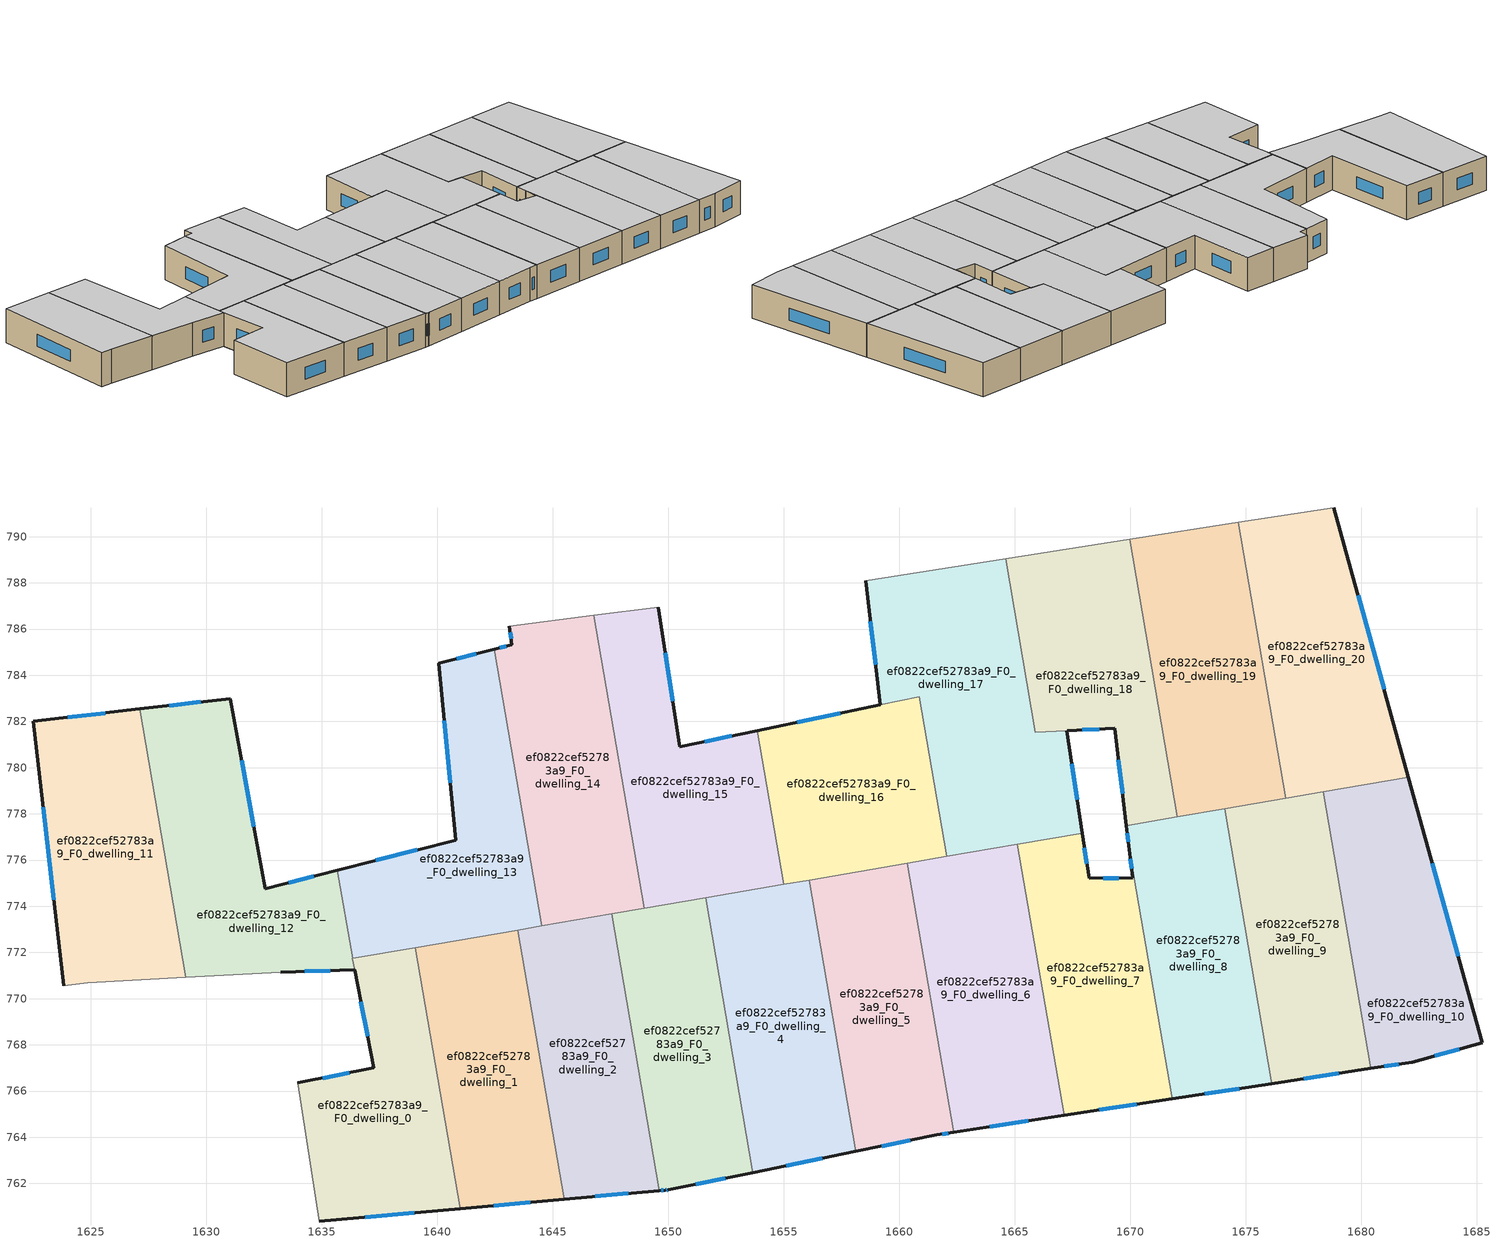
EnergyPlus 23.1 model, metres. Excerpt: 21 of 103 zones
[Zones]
ef0822cef52783a9_F0_dwelling_0
 floor ground (EU_floor_Construction): 1639.04,772.21 1640.98,760.9 1634.89,760.35 1633.96,766.35 1637.25,767 1636.32,771.74 z0
 wall outside (EU_wall_Construction): 1634.89,760.35 1640.98,760.9 / 1636.42,771.24 1637.25,767 1633.96,766.35 z0:3
 wall to ef0822cef52783a9_F0_dwelling_1 (EU_wall_Construction): 1640.98,760.9 1639.04,772.21 z0:3
 wall adiabatic (EU_wall_Construction): 1633.96,766.35 1634.89,760.35 z0:3
 wall to ef0822cef52783a9_F0_dwelling_13 (EU_wall_Construction): 1639.04,772.21 1636.33,771.74 z0:3
 wall to ef0822cef52783a9_F0_dwelling_12 (EU_wall_Construction): 1636.32,771.74 1636.42,771.24 z0:3
 window (EU_Window_Construction): 1636.87,760.53 1639,760.72 / 1636.18,766.79 1635.03,766.56 / 1636.69,769.86 1636.98,768.38 z0.98:2.02
 ceiling to ef0822cef52783a9_F1_dwelling_0 (EU_floor_Construction): 1640.98,760.9 1639.04,772.21 1636.32,771.74 1637.25,767 1633.96,766.35 1634.89,760.35 z3
ef0822cef52783a9_F0_dwelling_1
 floor ground (EU_floor_Construction): 1643.48,772.97 1645.48,761.31 1640.98,760.9 1639.04,772.21 z0
 wall outside (EU_wall_Construction): 1640.98,760.9 1645.48,761.31 z0:3
 wall to ef0822cef52783a9_F0_dwelling_2 (EU_wall_Construction): 1645.48,761.31 1643.48,772.97 z0:3
 wall to ef0822cef52783a9_F0_dwelling_13 (EU_wall_Construction): 1643.48,772.97 1639.04,772.21 z0:3
 window (EU_Window_Construction): 1642.45,761.04 1644.02,761.18 z0.98:2.02
 ceiling to ef0822cef52783a9_F1_dwelling_1 (EU_floor_Construction): 1645.48,761.31 1643.48,772.97 1639.04,772.21 1640.98,760.9 z3
ef0822cef52783a9_F0_dwelling_10
 floor ground (EU_floor_Construction): 1682.04,779.59 1685.22,768.09 1682.19,767.25 1680.41,766.98 1678.35,778.96 z0
 wall outside (EU_wall_Construction): 1680.41,766.98 1682.19,767.25 1685.22,768.09 1682.04,779.59 z0:3
 wall to ef0822cef52783a9_F0_dwelling_9 (EU_wall_Construction): 1678.35,778.96 1680.41,766.98 z0:3
 wall to ef0822cef52783a9_F0_dwelling_20 (EU_wall_Construction): 1682.04,779.59 1678.35,778.96 z0:3
 window (EU_Window_Construction): 1684.18,771.83 1683.07,775.85 / 1683.18,767.52 1684.24,767.82 / 1680.99,767.07 1681.61,767.16 z0.98:2.02
 ceiling to ef0822cef52783a9_F1_dwelling_10 (EU_floor_Construction): 1685.22,768.09 1682.04,779.59 1678.35,778.96 1680.41,766.98 1682.19,767.25 z3
ef0822cef52783a9_F0_dwelling_11
 floor ground (EU_floor_Construction): 1627.12,782.54 1629.12,770.92 1624.86,770.68 1623.83,770.56 1622.49,782 z0
 wall outside (EU_wall_Construction): 1627.12,782.54 1622.49,782 1623.83,770.56 z0:3
 wall to ef0822cef52783a9_F0_dwelling_12 (EU_wall_Construction): 1629.12,770.92 1627.12,782.54 z0:3
 wall adiabatic (EU_wall_Construction): 1623.83,770.56 1624.86,770.68 1629.12,770.92 z0:3
 window (EU_Window_Construction): 1625.62,782.36 1624,782.18 / 1622.93,778.28 1623.4,774.28 z0.98:2.02
 ceiling to ef0822cef52783a9_F1_dwelling_11 (EU_floor_Construction): 1629.12,770.92 1627.12,782.54 1622.49,782 1623.83,770.56 1624.86,770.68 z3
ef0822cef52783a9_F0_dwelling_12
 floor ground (EU_floor_Construction): 1631.03,782.99 1632.55,774.76 1635.67,775.56 1636.41,771.24 1633.21,771.14 1629.12,770.92 1627.12,782.54 z0
 wall outside (EU_wall_Construction): 1633.21,771.14 1636.41,771.24 / 1635.67,775.56 1632.55,774.76 1631.03,782.99 1627.12,782.54 z0:3
 wall adiabatic (EU_wall_Construction): 1629.12,770.92 1633.21,771.14 z0:3
 wall to ef0822cef52783a9_F0_dwelling_13 (EU_wall_Construction): 1636.33,771.74 1635.67,775.56 z0:3
 window (EU_Window_Construction): 1634.25,771.17 1635.37,771.21 / 1629.76,782.84 1628.39,782.69 / 1632.06,777.44 1631.53,780.32 / 1634.66,775.3 1633.57,775.02 z0.98:2.02
 ceiling to ef0822cef52783a9_F1_dwelling_12 (EU_floor_Construction): 1636.42,771.24 1636.33,771.74 1635.67,775.56 1632.55,774.76 1631.03,782.99 1627.12,782.54 1629.12,770.92 1633.21,771.14 z3
ef0822cef52783a9_F0_dwelling_13
 floor ground (EU_floor_Construction): 1642.45,785.13 1644.51,773.15 1636.33,771.74 1635.67,775.56 1640.8,776.86 1640.05,784.52 z0
 wall outside (EU_wall_Construction): 1642.45,785.13 1640.05,784.52 1640.8,776.86 1635.67,775.56 z0:3
 wall to ef0822cef52783a9_F0_dwelling_14 (EU_wall_Construction): 1644.51,773.15 1642.45,785.13 z0:3
 wall to ef0822cef52783a9_F0_dwelling_2 (EU_wall_Construction): 1643.48,772.97 1644.51,773.15 z0:3
 window (EU_Window_Construction): 1640.3,782.03 1640.56,779.35 / 1641.67,784.93 1640.83,784.72 / 1639.13,776.44 1637.34,775.98 z0.98:2.02
 ceiling to ef0822cef52783a9_F1_dwelling_13 (EU_floor_Construction): 1644.51,773.15 1642.45,785.13 1640.05,784.52 1640.8,776.86 1635.67,775.56 1636.33,771.74 z3
ef0822cef52783a9_F0_dwelling_14
 floor ground (EU_floor_Construction): 1646.78,786.59 1648.95,773.91 1644.51,773.15 1642.45,785.13 1643.22,785.32 1643.11,786.13 z0
 wall outside (EU_wall_Construction): 1643.11,786.13 1643.22,785.32 1642.45,785.13 z0:3
 wall adiabatic (EU_wall_Construction): 1646.78,786.59 1643.11,786.13 z0:3
 wall to ef0822cef52783a9_F0_dwelling_15 (EU_wall_Construction): 1648.95,773.91 1646.78,786.59 z0:3
 wall to ef0822cef52783a9_F0_dwelling_2 (EU_wall_Construction): 1644.51,773.15 1647.55,773.67 z0:3
 wall to ef0822cef52783a9_F0_dwelling_3 (EU_wall_Construction): 1647.55,773.67 1648.95,773.91 z0:3
 window (EU_Window_Construction): 1643.15,785.87 1643.19,785.58 / 1642.97,785.26 1642.7,785.19 z0.98:2.02
 ceiling to ef0822cef52783a9_F1_dwelling_14 (EU_floor_Construction): 1648.95,773.91 1646.78,786.59 1643.11,786.13 1643.22,785.32 1642.45,785.13 1644.51,773.15 z3
ef0822cef52783a9_F0_dwelling_15
 floor ground (EU_floor_Construction): 1649.56,786.94 1650.49,780.9 1653.84,781.6 1654.98,774.94 1648.95,773.91 1646.78,786.59 z0
 wall outside (EU_wall_Construction): 1653.84,781.6 1650.49,780.9 1649.56,786.94 z0:3
 wall to ef0822cef52783a9_F0_dwelling_16 (EU_wall_Construction): 1654.98,774.94 1653.84,781.6 z0:3
 wall adiabatic (EU_wall_Construction): 1649.56,786.94 1646.78,786.59 z0:3
 wall to ef0822cef52783a9_F0_dwelling_4 (EU_wall_Construction): 1651.61,774.37 1654.98,774.94 z0:3
 wall to ef0822cef52783a9_F0_dwelling_3 (EU_wall_Construction): 1648.95,773.91 1651.61,774.37 z0:3
 window (EU_Window_Construction): 1650.19,782.87 1649.86,784.98 / 1652.75,781.37 1651.58,781.13 z0.98:2.02
 ceiling to ef0822cef52783a9_F1_dwelling_15 (EU_floor_Construction): 1654.98,774.94 1653.84,781.6 1650.49,780.9 1649.56,786.94 1646.78,786.59 1648.95,773.91 z3
ef0822cef52783a9_F0_dwelling_16
 floor ground (EU_floor_Construction): 1660.85,783.07 1662.04,776.16 1654.98,774.94 1653.84,781.6 z0
 wall outside (EU_wall_Construction): 1659.17,782.72 1653.84,781.6 z0:3
 wall to ef0822cef52783a9_F0_dwelling_17 (EU_wall_Construction): 1660.85,783.07 1659.17,782.72 / 1662.04,776.16 1660.86,783.07 z0:3
 wall to ef0822cef52783a9_F0_dwelling_5 (EU_wall_Construction): 1656.09,775.13 1660.35,775.87 z0:3
 wall to ef0822cef52783a9_F0_dwelling_4 (EU_wall_Construction): 1654.98,774.94 1656.09,775.13 z0:3
 wall to ef0822cef52783a9_F0_dwelling_6 (EU_wall_Construction): 1660.35,775.87 1662.04,776.16 z0:3
 window (EU_Window_Construction): 1657.43,782.36 1655.57,781.97 z0.98:2.02
 ceiling to ef0822cef52783a9_F1_dwelling_16 (EU_floor_Construction): 1662.04,776.16 1660.85,783.07 1653.84,781.6 1654.98,774.94 z3
ef0822cef52783a9_F0_dwelling_17
 floor ground (EU_floor_Construction): 1664.6,789.03 1665.89,781.53 1667.25,781.6 1667.92,777.17 1662.04,776.16 1660.85,783.07 1659.17,782.72 1658.54,788.08 z0
 wall outside (EU_wall_Construction): 1658.54,788.08 1659.17,782.72 / 1667.92,777.17 1667.25,781.6 z0:3
 wall adiabatic (EU_wall_Construction): 1664.6,789.03 1658.54,788.08 z0:3
 wall to ef0822cef52783a9_F0_dwelling_6 (EU_wall_Construction): 1662.04,776.16 1665.11,776.68 z0:3
 wall to ef0822cef52783a9_F0_dwelling_18 (EU_wall_Construction): 1665.89,781.54 1664.6,789.03 / 1667.25,781.6 1665.89,781.53 z0:3
 wall to ef0822cef52783a9_F0_dwelling_7 (EU_wall_Construction): 1665.11,776.68 1667.92,777.17 z0:3
 window (EU_Window_Construction): 1658.75,786.34 1658.97,784.46 / 1667.7,778.61 1667.47,780.16 z0.98:2.02
 ceiling to ef0822cef52783a9_F1_dwelling_17 (EU_floor_Construction): 1667.92,777.17 1667.25,781.6 1665.89,781.53 1664.6,789.03 1658.54,788.08 1659.17,782.72 1660.85,783.07 1662.04,776.16 z3
ef0822cef52783a9_F0_dwelling_18
 floor ground (EU_floor_Construction): 1669.98,789.88 1672.04,777.87 1669.83,777.49 1669.31,781.7 1665.89,781.53 1664.6,789.03 z0
 wall outside (EU_wall_Construction): 1667.26,781.6 1669.31,781.7 1669.83,777.49 z0:3
 wall adiabatic (EU_wall_Construction): 1669.98,789.88 1664.6,789.03 z0:3
 wall to ef0822cef52783a9_F0_dwelling_19 (EU_wall_Construction): 1672.04,777.87 1669.98,789.88 z0:3
 wall to ef0822cef52783a9_F0_dwelling_8 (EU_wall_Construction): 1669.83,777.49 1672.04,777.87 z0:3
 window (EU_Window_Construction): 1669.48,780.33 1669.66,778.86 / 1667.93,781.63 1668.64,781.67 z0.98:2.02
 ceiling to ef0822cef52783a9_F1_dwelling_18 (EU_floor_Construction): 1672.04,777.87 1669.98,789.88 1664.6,789.03 1665.89,781.53 1669.31,781.7 1669.83,777.49 z3
ef0822cef52783a9_F0_dwelling_19
 floor ground (EU_floor_Construction): 1674.68,790.61 1676.72,778.68 1672.04,777.87 1669.98,789.88 z0
 wall to ef0822cef52783a9_F0_dwelling_20 (EU_wall_Construction): 1676.72,778.68 1674.68,790.61 z0:3
 wall adiabatic (EU_wall_Construction): 1674.68,790.61 1669.98,789.88 z0:3
 wall to ef0822cef52783a9_F0_dwelling_9 (EU_wall_Construction): 1674.08,778.22 1676.72,778.68 z0:3
 wall to ef0822cef52783a9_F0_dwelling_8 (EU_wall_Construction): 1672.04,777.87 1674.08,778.22 z0:3
 ceiling to ef0822cef52783a9_F1_dwelling_19 (EU_floor_Construction): 1676.72,778.68 1674.68,790.61 1669.98,789.88 1672.04,777.87 z3
ef0822cef52783a9_F0_dwelling_2
 floor ground (EU_floor_Construction): 1647.55,773.67 1649.61,761.69 1645.48,761.31 1643.48,772.97 z0
 wall outside (EU_wall_Construction): 1645.48,761.31 1649.61,761.69 z0:3
 wall to ef0822cef52783a9_F0_dwelling_3 (EU_wall_Construction): 1649.61,761.69 1647.55,773.67 z0:3
 window (EU_Window_Construction): 1646.83,761.43 1648.27,761.57 z0.98:2.02
 ceiling to ef0822cef52783a9_F1_dwelling_2 (EU_floor_Construction): 1649.61,761.69 1647.55,773.67 1643.48,772.97 1645.48,761.31 z3
ef0822cef52783a9_F0_dwelling_20
 floor ground (EU_floor_Construction): 1678.8,791.26 1682.04,779.59 1676.72,778.68 1674.68,790.61 z0
 wall outside (EU_wall_Construction): 1682.04,779.59 1678.8,791.26 z0:3
 wall adiabatic (EU_wall_Construction): 1678.8,791.26 1674.68,790.61 z0:3
 wall to ef0822cef52783a9_F0_dwelling_9 (EU_wall_Construction): 1676.73,778.68 1678.35,778.96 z0:3
 window (EU_Window_Construction): 1680.98,783.39 1679.85,787.47 z0.98:2.02
 ceiling to ef0822cef52783a9_F1_dwelling_20 (EU_floor_Construction): 1682.04,779.59 1678.8,791.26 1674.68,790.61 1676.72,778.68 z3
ef0822cef52783a9_F0_dwelling_3
 floor ground (EU_floor_Construction): 1651.61,774.37 1653.66,762.47 1649.99,761.72 1649.86,761.71 1649.61,761.69 1647.55,773.67 z0
 wall outside (EU_wall_Construction): 1649.61,761.69 1649.86,761.71 1649.99,761.72 1653.66,762.47 z0:3
 wall to ef0822cef52783a9_F0_dwelling_4 (EU_wall_Construction): 1653.66,762.47 1651.61,774.37 z0:3
 window (EU_Window_Construction): 1651.18,761.97 1652.46,762.23 / 1649.9,761.71 1649.95,761.72 / 1649.69,761.69 1649.77,761.7 z0.98:2.02
 ceiling to ef0822cef52783a9_F1_dwelling_3 (EU_floor_Construction): 1653.66,762.47 1651.61,774.37 1647.55,773.67 1649.61,761.69 1649.86,761.71 1649.99,761.72 z3
ef0822cef52783a9_F0_dwelling_4
 floor ground (EU_floor_Construction): 1656.09,775.13 1658.11,763.38 1653.66,762.47 1651.61,774.37 z0
 wall outside (EU_wall_Construction): 1653.66,762.47 1658.11,763.38 z0:3
 wall to ef0822cef52783a9_F0_dwelling_5 (EU_wall_Construction): 1658.11,763.38 1656.09,775.13 z0:3
 window (EU_Window_Construction): 1655.1,762.77 1656.66,763.09 z0.98:2.02
 ceiling to ef0822cef52783a9_F1_dwelling_4 (EU_floor_Construction): 1658.11,763.38 1656.09,775.13 1651.61,774.37 1653.66,762.47 z3
ef0822cef52783a9_F0_dwelling_5
 floor ground (EU_floor_Construction): 1660.35,775.87 1662.35,764.21 1661.61,764.1 1658.11,763.38 1656.09,775.13 z0
 wall outside (EU_wall_Construction): 1658.11,763.38 1661.61,764.1 1662.35,764.21 z0:3
 wall to ef0822cef52783a9_F0_dwelling_6 (EU_wall_Construction): 1662.35,764.21 1660.35,775.87 z0:3
 window (EU_Window_Construction): 1661.85,764.14 1662.11,764.18 / 1659.25,763.62 1660.47,763.87 z0.98:2.02
 ceiling to ef0822cef52783a9_F1_dwelling_5 (EU_floor_Construction): 1662.35,764.21 1660.35,775.87 1656.09,775.13 1658.11,763.38 1661.61,764.1 z3
ef0822cef52783a9_F0_dwelling_6
 floor ground (EU_floor_Construction): 1665.11,776.68 1667.13,764.95 1662.35,764.21 1660.35,775.87 z0
 wall outside (EU_wall_Construction): 1662.35,764.21 1667.13,764.95 z0:3
 wall to ef0822cef52783a9_F0_dwelling_7 (EU_wall_Construction): 1667.13,764.95 1665.11,776.68 z0:3
 window (EU_Window_Construction): 1663.9,764.45 1665.57,764.71 z0.98:2.02
 ceiling to ef0822cef52783a9_F1_dwelling_6 (EU_floor_Construction): 1667.13,764.95 1665.11,776.68 1660.35,775.87 1662.35,764.21 z3
ef0822cef52783a9_F0_dwelling_7
 floor ground (EU_floor_Construction): 1669.95,776.45 1671.81,765.66 1667.13,764.95 1665.11,776.68 1667.92,777.17 1668.21,775.2 1670.1,775.23 z0
 wall outside (EU_wall_Construction): 1669.95,776.45 1670.1,775.23 1668.21,775.2 1667.92,777.17 / 1667.13,764.95 1671.81,765.66 z0:3
 wall to ef0822cef52783a9_F0_dwelling_8 (EU_wall_Construction): 1671.81,765.66 1669.95,776.45 z0:3
 window (EU_Window_Construction): 1668.12,775.84 1668.01,776.53 / 1669.49,775.22 1668.83,775.21 / 1670,776.05 1670.05,775.63 / 1668.65,765.18 1670.28,765.43 z0.98:2.02
 ceiling to ef0822cef52783a9_F1_dwelling_7 (EU_floor_Construction): 1671.81,765.66 1669.95,776.45 1670.1,775.23 1668.21,775.2 1667.92,777.17 1665.11,776.68 1667.13,764.95 z3
ef0822cef52783a9_F0_dwelling_8
 floor ground (EU_floor_Construction): 1674.08,778.22 1676.12,766.32 1671.81,765.66 1669.95,776.45 1669.83,777.49 z0
 wall outside (EU_wall_Construction): 1671.81,765.66 1676.12,766.32 / 1669.83,777.49 1669.95,776.45 z0:3
 wall to ef0822cef52783a9_F0_dwelling_9 (EU_wall_Construction): 1676.12,766.32 1674.08,778.22 z0:3
 window (EU_Window_Construction): 1673.21,765.88 1674.72,766.11 / 1669.87,777.15 1669.91,776.79 z0.98:2.02
 ceiling to ef0822cef52783a9_F1_dwelling_8 (EU_floor_Construction): 1676.12,766.32 1674.08,778.22 1669.83,777.49 1669.95,776.45 1671.81,765.66 z3
ef0822cef52783a9_F0_dwelling_9
 floor ground (EU_floor_Construction): 1678.35,778.96 1680.41,766.98 1676.12,766.32 1674.08,778.22 z0
 wall outside (EU_wall_Construction): 1676.12,766.32 1680.41,766.98 z0:3
 window (EU_Window_Construction): 1677.51,766.54 1679.01,766.76 z0.98:2.02
 ceiling to ef0822cef52783a9_F1_dwelling_9 (EU_floor_Construction): 1680.41,766.98 1678.35,778.96 1674.08,778.22 1676.12,766.32 z3
[Building]
EU S2 Campaign: North Axis=0; Terrain=City; Solar Distribution=FullExterior
[Site:Location]
Bologna: Latitude=44.5; Longitude=11.25; Time Zone=1; Elevation=37
[SizingPeriod:WeatherFileDays]
AnnualSizingPeriod: Begin Month=1; Begin Day of Month=1; End Month=12; End Day of Month=31; Day of Week for Start Day=Monday; Use Weather File Daylight Saving Period=No; Use Weather File Rain and Snow Indicators=No
[MATERIAL]
EU_InternalMass_Material: Roughness=MediumRough; Thickness=0.1; Conductivity=1; Density=1800; Specific Heat=900; Thermal Absorptance=0.9; Solar Absorptance=0.7; Visible Absorptance=0.7
[MATERIAL:NOMASS] Roughness=MediumRough; Thermal Absorptance=0.9; Solar Absorptance=0.7; Visible Absorptance=0.7
Name | Thermal Resistance
EU_wall_NoMass | 0.905828
EU_floor_NoMass | 0.67114
[WINDOWMATERIAL:SIMPLEGLAZINGSYSTEM]
EU_Window_SimpleGlazing: UFactor=4.52486; Solar Heat Gain Coefficient=0.85; Visible Transmittance=0.85
[CONSTRUCTION]
EU_wall_Construction: EU_wall_NoMass
EU_floor_Construction: EU_floor_NoMass
EU_Window_Construction: EU_Window_SimpleGlazing
EU_InternalMass_Construction: EU_InternalMass_Material
[ZONE] Type=1; Multiplier=1; Ceiling Height=autocalculate; Floor Area=autocalculate; Part of Total Floor Area=Yes
Name | Volume
ef0822cef52783a9_F0_dwelling_0 | 154.761
ef0822cef52783a9_F0_dwelling_1 | 157.532
ef0822cef52783a9_F0_dwelling_10; ef0822cef52783a9_F0_dwelling_8 | 157.528
ef0822cef52783a9_F0_dwelling_11 | 173.274
ef0822cef52783a9_F0_dwelling_12 | 181.734
ef0822cef52783a9_F0_dwelling_13 | 167.619
ef0822cef52783a9_F0_dwelling_14 | 173.285
ef0822cef52783a9_F0_dwelling_15 | 173.295
ef0822cef52783a9_F0_dwelling_16 | 147.996
ef0822cef52783a9_F0_dwelling_17 | 216.486
ef0822cef52783a9_F0_dwelling_18 | 155.379
ef0822cef52783a9_F0_dwelling_19 | 173.284
ef0822cef52783a9_F0_dwelling_2 | 148.406
ef0822cef52783a9_F0_dwelling_20 | 173.26
ef0822cef52783a9_F0_dwelling_3 | 150.107
ef0822cef52783a9_F0_dwelling_4 | 163.355
ef0822cef52783a9_F0_dwelling_5 | 153.78
ef0822cef52783a9_F0_dwelling_6 | 172.033
ef0822cef52783a9_F0_dwelling_7 | 157.541
ef0822cef52783a9_F0_dwelling_9 | 157.548
[INTERNALMASS] Construction=EU_InternalMass_Construction
Name | Zone or ZoneList | Surface Area
ef0822cef52783a9_F0_dwelling_0_EU_InternalMass | ef0822cef52783a9_F0_dwelling_0 | 51.5977
ef0822cef52783a9_F0_dwelling_1_EU_InternalMass | ef0822cef52783a9_F0_dwelling_1 | 52.5111
ef0822cef52783a9_F0_dwelling_2_EU_InternalMass | ef0822cef52783a9_F0_dwelling_2 | 49.4726
ef0822cef52783a9_F0_dwelling_3_EU_InternalMass | ef0822cef52783a9_F0_dwelling_3 | 50.0299
ef0822cef52783a9_F0_dwelling_4_EU_InternalMass | ef0822cef52783a9_F0_dwelling_4 | 54.4541
ef0822cef52783a9_F0_dwelling_5_EU_InternalMass | ef0822cef52783a9_F0_dwelling_5 | 51.259
ef0822cef52783a9_F0_dwelling_6_EU_InternalMass | ef0822cef52783a9_F0_dwelling_6 | 57.3442
ef0822cef52783a9_F0_dwelling_7_EU_InternalMass | ef0822cef52783a9_F0_dwelling_7 | 52.5133
ef0822cef52783a9_F0_dwelling_8_EU_InternalMass | ef0822cef52783a9_F0_dwelling_8 | 52.5094
ef0822cef52783a9_F0_dwelling_9_EU_InternalMass | ef0822cef52783a9_F0_dwelling_9 | 52.516
ef0822cef52783a9_F0_dwelling_10_EU_InternalMass | ef0822cef52783a9_F0_dwelling_10 | 52.5091
ef0822cef52783a9_F0_dwelling_11_EU_InternalMass | ef0822cef52783a9_F0_dwelling_11 | 57.758
ef0822cef52783a9_F0_dwelling_12_EU_InternalMass | ef0822cef52783a9_F0_dwelling_12 | 60.5764
ef0822cef52783a9_F0_dwelling_13_EU_InternalMass | ef0822cef52783a9_F0_dwelling_13 | 55.8731
ef0822cef52783a9_F0_dwelling_14_EU_InternalMass | ef0822cef52783a9_F0_dwelling_14 | 57.7618
ef0822cef52783a9_F0_dwelling_15_EU_InternalMass | ef0822cef52783a9_F0_dwelling_15 | 57.7646
ef0822cef52783a9_F0_dwelling_16_EU_InternalMass | ef0822cef52783a9_F0_dwelling_16 | 49.3322
ef0822cef52783a9_F0_dwelling_17_EU_InternalMass | ef0822cef52783a9_F0_dwelling_17 | 72.1611
ef0822cef52783a9_F0_dwelling_18_EU_InternalMass | ef0822cef52783a9_F0_dwelling_18 | 51.7931
ef0822cef52783a9_F0_dwelling_19_EU_InternalMass | ef0822cef52783a9_F0_dwelling_19 | 57.7613
ef0822cef52783a9_F0_dwelling_20_EU_InternalMass | ef0822cef52783a9_F0_dwelling_20 | 57.7528
[OTHEREQUIPMENT] Fuel Type=Electricity; Design Level Calculation Method=Watts/Area; Power per Zone Floor Area=1; Fraction Latent=0; Fraction Radiant=0; Fraction Lost=0; Carbon Dioxide Generation Rate=0; EndUse Subcategory=EU_Step8_InternalGains
Name | Zone or ZoneList or Space or SpaceList | Schedule
EU_Step8_InternalGain_ef0822cef52783a9_F0_dwelling_0_f000 | ef0822cef52783a9_F0_dwelling_0 | EU_Step8_GainSchedule_ef0822cef52783a9_F0_dwelling_0_f000
EU_Step8_InternalGain_ef0822cef52783a9_F0_dwelling_1_f000 | ef0822cef52783a9_F0_dwelling_1 | EU_Step8_GainSchedule_ef0822cef52783a9_F0_dwelling_1_f000
EU_Step8_InternalGain_ef0822cef52783a9_F0_dwelling_2_f000 | ef0822cef52783a9_F0_dwelling_2 | EU_Step8_GainSchedule_ef0822cef52783a9_F0_dwelling_2_f000
EU_Step8_InternalGain_ef0822cef52783a9_F0_dwelling_3_f000 | ef0822cef52783a9_F0_dwelling_3 | EU_Step8_GainSchedule_ef0822cef52783a9_F0_dwelling_3_f000
EU_Step8_InternalGain_ef0822cef52783a9_F0_dwelling_4_f000 | ef0822cef52783a9_F0_dwelling_4 | EU_Step8_GainSchedule_ef0822cef52783a9_F0_dwelling_4_f000
EU_Step8_InternalGain_ef0822cef52783a9_F0_dwelling_5_f000 | ef0822cef52783a9_F0_dwelling_5 | EU_Step8_GainSchedule_ef0822cef52783a9_F0_dwelling_5_f000
EU_Step8_InternalGain_ef0822cef52783a9_F0_dwelling_6_f000 | ef0822cef52783a9_F0_dwelling_6 | EU_Step8_GainSchedule_ef0822cef52783a9_F0_dwelling_6_f000
EU_Step8_InternalGain_ef0822cef52783a9_F0_dwelling_7_f000 | ef0822cef52783a9_F0_dwelling_7 | EU_Step8_GainSchedule_ef0822cef52783a9_F0_dwelling_7_f000
EU_Step8_InternalGain_ef0822cef52783a9_F0_dwelling_8_f000 | ef0822cef52783a9_F0_dwelling_8 | EU_Step8_GainSchedule_ef0822cef52783a9_F0_dwelling_8_f000
EU_Step8_InternalGain_ef0822cef52783a9_F0_dwelling_9_f000 | ef0822cef52783a9_F0_dwelling_9 | EU_Step8_GainSchedule_ef0822cef52783a9_F0_dwelling_9_f000
EU_Step8_InternalGain_ef0822cef52783a9_F0_dwelling_10_f000 | ef0822cef52783a9_F0_dwelling_10 | EU_Step8_GainSchedule_ef0822cef52783a9_F0_dwelling_10_f000
EU_Step8_InternalGain_ef0822cef52783a9_F0_dwelling_11_f000 | ef0822cef52783a9_F0_dwelling_11 | EU_Step8_GainSchedule_ef0822cef52783a9_F0_dwelling_11_f000
EU_Step8_InternalGain_ef0822cef52783a9_F0_dwelling_12_f000 | ef0822cef52783a9_F0_dwelling_12 | EU_Step8_GainSchedule_ef0822cef52783a9_F0_dwelling_12_f000
EU_Step8_InternalGain_ef0822cef52783a9_F0_dwelling_13_f000 | ef0822cef52783a9_F0_dwelling_13 | EU_Step8_GainSchedule_ef0822cef52783a9_F0_dwelling_13_f000
EU_Step8_InternalGain_ef0822cef52783a9_F0_dwelling_14_f000 | ef0822cef52783a9_F0_dwelling_14 | EU_Step8_GainSchedule_ef0822cef52783a9_F0_dwelling_14_f000
EU_Step8_InternalGain_ef0822cef52783a9_F0_dwelling_15_f000 | ef0822cef52783a9_F0_dwelling_15 | EU_Step8_GainSchedule_ef0822cef52783a9_F0_dwelling_15_f000
EU_Step8_InternalGain_ef0822cef52783a9_F0_dwelling_16_f000 | ef0822cef52783a9_F0_dwelling_16 | EU_Step8_GainSchedule_ef0822cef52783a9_F0_dwelling_16_f000
EU_Step8_InternalGain_ef0822cef52783a9_F0_dwelling_17_f000 | ef0822cef52783a9_F0_dwelling_17 | EU_Step8_GainSchedule_ef0822cef52783a9_F0_dwelling_17_f000
EU_Step8_InternalGain_ef0822cef52783a9_F0_dwelling_18_f000 | ef0822cef52783a9_F0_dwelling_18 | EU_Step8_GainSchedule_ef0822cef52783a9_F0_dwelling_18_f000
EU_Step8_InternalGain_ef0822cef52783a9_F0_dwelling_19_f000 | ef0822cef52783a9_F0_dwelling_19 | EU_Step8_GainSchedule_ef0822cef52783a9_F0_dwelling_19_f000
EU_Step8_InternalGain_ef0822cef52783a9_F0_dwelling_20_f000 | ef0822cef52783a9_F0_dwelling_20 | EU_Step8_GainSchedule_ef0822cef52783a9_F0_dwelling_20_f000
[ZONEVENTILATION:DESIGNFLOWRATE] Schedule=EU_AlwaysOn; Design Flow Rate Calculation Method=AirChanges/Hour; Air Changes per Hour=0.73129; Ventilation Type=Natural; Fan Pressure Rise=0; Fan Total Efficiency=1; Constant Term Coefficient=1; Temperature Term Coefficient=0; Velocity Term Coefficient=0; Velocity Squared Term Coefficient=0; Minimum Indoor Temperature=-100; Maximum Indoor Temperature=100; Delta Temperature=-100; Minimum Outdoor Temperature=-100; Maximum Outdoor Temperature=100; Maximum Wind Speed=40
Name | Zone or ZoneList or Space or SpaceList
EU_ConstantAir_ef0822cef52783a9_F0_dwelling_0 | ef0822cef52783a9_F0_dwelling_0
EU_ConstantAir_ef0822cef52783a9_F0_dwelling_1 | ef0822cef52783a9_F0_dwelling_1
EU_ConstantAir_ef0822cef52783a9_F0_dwelling_2 | ef0822cef52783a9_F0_dwelling_2
EU_ConstantAir_ef0822cef52783a9_F0_dwelling_3 | ef0822cef52783a9_F0_dwelling_3
EU_ConstantAir_ef0822cef52783a9_F0_dwelling_4 | ef0822cef52783a9_F0_dwelling_4
EU_ConstantAir_ef0822cef52783a9_F0_dwelling_5 | ef0822cef52783a9_F0_dwelling_5
EU_ConstantAir_ef0822cef52783a9_F0_dwelling_6 | ef0822cef52783a9_F0_dwelling_6
EU_ConstantAir_ef0822cef52783a9_F0_dwelling_7 | ef0822cef52783a9_F0_dwelling_7
EU_ConstantAir_ef0822cef52783a9_F0_dwelling_8 | ef0822cef52783a9_F0_dwelling_8
EU_ConstantAir_ef0822cef52783a9_F0_dwelling_9 | ef0822cef52783a9_F0_dwelling_9
EU_ConstantAir_ef0822cef52783a9_F0_dwelling_10 | ef0822cef52783a9_F0_dwelling_10
EU_ConstantAir_ef0822cef52783a9_F0_dwelling_11 | ef0822cef52783a9_F0_dwelling_11
EU_ConstantAir_ef0822cef52783a9_F0_dwelling_12 | ef0822cef52783a9_F0_dwelling_12
EU_ConstantAir_ef0822cef52783a9_F0_dwelling_13 | ef0822cef52783a9_F0_dwelling_13
EU_ConstantAir_ef0822cef52783a9_F0_dwelling_14 | ef0822cef52783a9_F0_dwelling_14
EU_ConstantAir_ef0822cef52783a9_F0_dwelling_15 | ef0822cef52783a9_F0_dwelling_15
EU_ConstantAir_ef0822cef52783a9_F0_dwelling_16 | ef0822cef52783a9_F0_dwelling_16
EU_ConstantAir_ef0822cef52783a9_F0_dwelling_17 | ef0822cef52783a9_F0_dwelling_17
EU_ConstantAir_ef0822cef52783a9_F0_dwelling_18 | ef0822cef52783a9_F0_dwelling_18
EU_ConstantAir_ef0822cef52783a9_F0_dwelling_19 | ef0822cef52783a9_F0_dwelling_19
EU_ConstantAir_ef0822cef52783a9_F0_dwelling_20 | ef0822cef52783a9_F0_dwelling_20
[HVACTEMPLATE:THERMOSTAT] Constant Heating Setpoint=20; Constant Cooling Setpoint=50
EU_HeatOnly_ef0822cef52783a9_F0_dwelling_0; EU_HeatOnly_ef0822cef52783a9_F0_dwelling_1; EU_HeatOnly_ef0822cef52783a9_F0_dwelling_2; EU_HeatOnly_ef0822cef52783a9_F0_dwelling_3; EU_HeatOnly_ef0822cef52783a9_F0_dwelling_4; EU_HeatOnly_ef0822cef52783a9_F0_dwelling_5; EU_HeatOnly_ef0822cef52783a9_F0_dwelling_6; EU_HeatOnly_ef0822cef52783a9_F0_dwelling_7; EU_HeatOnly_ef0822cef52783a9_F0_dwelling_8; EU_HeatOnly_ef0822cef52783a9_F0_dwelling_9; EU_HeatOnly_ef0822cef52783a9_F0_dwelling_10; EU_HeatOnly_ef0822cef52783a9_F0_dwelling_11; EU_HeatOnly_ef0822cef52783a9_F0_dwelling_12; EU_HeatOnly_ef0822cef52783a9_F0_dwelling_13; EU_HeatOnly_ef0822cef52783a9_F0_dwelling_14; EU_HeatOnly_ef0822cef52783a9_F0_dwelling_15; EU_HeatOnly_ef0822cef52783a9_F0_dwelling_16; EU_HeatOnly_ef0822cef52783a9_F0_dwelling_17; EU_HeatOnly_ef0822cef52783a9_F0_dwelling_18; EU_HeatOnly_ef0822cef52783a9_F0_dwelling_19; EU_HeatOnly_ef0822cef52783a9_F0_dwelling_20; EU_HeatOnly_ef0822cef52783a9_F1_dwelling_0; EU_HeatOnly_ef0822cef52783a9_F1_dwelling_1; EU_HeatOnly_ef0822cef52783a9_F1_dwelling_2; EU_HeatOnly_ef0822cef52783a9_F1_dwelling_3; EU_HeatOnly_ef0822cef52783a9_F1_dwelling_4; EU_HeatOnly_ef0822cef52783a9_F1_dwelling_5; EU_HeatOnly_ef0822cef52783a9_F1_dwelling_6; EU_HeatOnly_ef0822cef52783a9_F1_dwelling_7; EU_HeatOnly_ef0822cef52783a9_F1_dwelling_8; EU_HeatOnly_ef0822cef52783a9_F1_dwelling_9; EU_HeatOnly_ef0822cef52783a9_F1_dwelling_10; EU_HeatOnly_ef0822cef52783a9_F1_dwelling_11; EU_HeatOnly_ef0822cef52783a9_F1_dwelling_12; EU_HeatOnly_ef0822cef52783a9_F1_dwelling_13; EU_HeatOnly_ef0822cef52783a9_F1_dwelling_14; EU_HeatOnly_ef0822cef52783a9_F1_dwelling_15; EU_HeatOnly_ef0822cef52783a9_F1_dwelling_16; EU_HeatOnly_ef0822cef52783a9_F1_dwelling_17; EU_HeatOnly_ef0822cef52783a9_F1_dwelling_18; EU_HeatOnly_ef0822cef52783a9_F1_dwelling_19; EU_HeatOnly_ef0822cef52783a9_F1_dwelling_20; EU_HeatOnly_ef0822cef52783a9_F2_dwelling_0; EU_HeatOnly_ef0822cef52783a9_F2_dwelling_1; EU_HeatOnly_ef0822cef52783a9_F2_dwelling_2; EU_HeatOnly_ef0822cef52783a9_F2_dwelling_3; EU_HeatOnly_ef0822cef52783a9_F2_dwelling_4; EU_HeatOnly_ef0822cef52783a9_F2_dwelling_5; EU_HeatOnly_ef0822cef52783a9_F2_dwelling_6; EU_HeatOnly_ef0822cef52783a9_F2_dwelling_7; EU_HeatOnly_ef0822cef52783a9_F2_dwelling_8; EU_HeatOnly_ef0822cef52783a9_F2_dwelling_9; EU_HeatOnly_ef0822cef52783a9_F2_dwelling_10; EU_HeatOnly_ef0822cef52783a9_F2_dwelling_11; EU_HeatOnly_ef0822cef52783a9_F2_dwelling_12; EU_HeatOnly_ef0822cef52783a9_F2_dwelling_13; EU_HeatOnly_ef0822cef52783a9_F2_dwelling_14; EU_HeatOnly_ef0822cef52783a9_F2_dwelling_15; EU_HeatOnly_ef0822cef52783a9_F2_dwelling_16; EU_HeatOnly_ef0822cef52783a9_F2_dwelling_17; EU_HeatOnly_ef0822cef52783a9_F2_dwelling_18; EU_HeatOnly_ef0822cef52783a9_F2_dwelling_19; EU_HeatOnly_ef0822cef52783a9_F2_dwelling_20; EU_HeatOnly_ef0822cef52783a9_F3_dwelling_0; EU_HeatOnly_ef0822cef52783a9_F3_dwelling_1; EU_HeatOnly_ef0822cef52783a9_F3_dwelling_2; EU_HeatOnly_ef0822cef52783a9_F3_dwelling_3; EU_HeatOnly_ef0822cef52783a9_F3_dwelling_4; EU_HeatOnly_ef0822cef52783a9_F3_dwelling_5; EU_HeatOnly_ef0822cef52783a9_F3_dwelling_6; EU_HeatOnly_ef0822cef52783a9_F3_dwelling_7; EU_HeatOnly_ef0822cef52783a9_F3_dwelling_8; EU_HeatOnly_ef0822cef52783a9_F3_dwelling_9; EU_HeatOnly_ef0822cef52783a9_F3_dwelling_10; EU_HeatOnly_ef0822cef52783a9_F3_dwelling_11; EU_HeatOnly_ef0822cef52783a9_F3_dwelling_12; EU_HeatOnly_ef0822cef52783a9_F3_dwelling_13; EU_HeatOnly_ef0822cef52783a9_F3_dwelling_14; EU_HeatOnly_ef0822cef52783a9_F3_dwelling_15; EU_HeatOnly_ef0822cef52783a9_F3_dwelling_16; EU_HeatOnly_ef0822cef52783a9_F3_dwelling_17; EU_HeatOnly_ef0822cef52783a9_F3_dwelling_18; EU_HeatOnly_ef0822cef52783a9_F3_dwelling_19; EU_HeatOnly_ef0822cef52783a9_F4_dwelling_0; EU_HeatOnly_ef0822cef52783a9_F4_dwelling_1; EU_HeatOnly_ef0822cef52783a9_F4_dwelling_2; EU_HeatOnly_ef0822cef52783a9_F4_dwelling_3; EU_HeatOnly_ef0822cef52783a9_F4_dwelling_4; EU_HeatOnly_ef0822cef52783a9_F4_dwelling_5; EU_HeatOnly_ef0822cef52783a9_F4_dwelling_6; EU_HeatOnly_ef0822cef52783a9_F4_dwelling_7; EU_HeatOnly_ef0822cef52783a9_F4_dwelling_8; EU_HeatOnly_ef0822cef52783a9_F4_dwelling_9; EU_HeatOnly_ef0822cef52783a9_F4_dwelling_10; EU_HeatOnly_ef0822cef52783a9_F4_dwelling_11; EU_HeatOnly_ef0822cef52783a9_F4_dwelling_12; EU_HeatOnly_ef0822cef52783a9_F4_dwelling_13; EU_HeatOnly_ef0822cef52783a9_F4_dwelling_14; EU_HeatOnly_ef0822cef52783a9_F4_dwelling_15; EU_HeatOnly_ef0822cef52783a9_F4_dwelling_16; EU_HeatOnly_ef0822cef52783a9_F4_dwelling_17; EU_HeatOnly_ef0822cef52783a9_F4_dwelling_18; EU_HeatOnly_ef0822cef52783a9_F4_dwelling_19
[HVACTEMPLATE:ZONE:IDEALLOADSAIRSYSTEM] System Availability Schedule=EU_AlwaysOn; Maximum Heating Supply Air Temperature=50; Minimum Cooling Supply Air Temperature=13; Maximum Heating Supply Air Humidity Ratio=0.0156; Minimum Cooling Supply Air Humidity Ratio=0.0077; Heating Limit=NoLimit; Cooling Limit=NoLimit; Heating Availability Schedule=EU_AlwaysOn; Cooling Availability Schedule=EU_CoolingOff; Dehumidification Control Type=ConstantSensibleHeatRatio; Cooling Sensible Heat Ratio=0.7; Dehumidification Setpoint=60; Humidification Control Type=None; Humidification Setpoint=30; Outdoor Air Method=None; Outdoor Air Flow Rate per Person=0.00944; Outdoor Air Flow Rate per Zone Floor Area=0; Outdoor Air Flow Rate per Zone=0; Demand Controlled Ventilation Type=None; Outdoor Air Economizer Type=NoEconomizer; Heat Recovery Type=None; Sensible Heat Recovery Effectiveness=0.7; Latent Heat Recovery Effectiveness=0.65
Name | Template Thermostat
ef0822cef52783a9_F0_dwelling_0 | EU_HeatOnly_ef0822cef52783a9_F0_dwelling_0
ef0822cef52783a9_F0_dwelling_1 | EU_HeatOnly_ef0822cef52783a9_F0_dwelling_1
ef0822cef52783a9_F0_dwelling_2 | EU_HeatOnly_ef0822cef52783a9_F0_dwelling_2
ef0822cef52783a9_F0_dwelling_3 | EU_HeatOnly_ef0822cef52783a9_F0_dwelling_3
ef0822cef52783a9_F0_dwelling_4 | EU_HeatOnly_ef0822cef52783a9_F0_dwelling_4
ef0822cef52783a9_F0_dwelling_5 | EU_HeatOnly_ef0822cef52783a9_F0_dwelling_5
ef0822cef52783a9_F0_dwelling_6 | EU_HeatOnly_ef0822cef52783a9_F0_dwelling_6
ef0822cef52783a9_F0_dwelling_7 | EU_HeatOnly_ef0822cef52783a9_F0_dwelling_7
ef0822cef52783a9_F0_dwelling_8 | EU_HeatOnly_ef0822cef52783a9_F0_dwelling_8
ef0822cef52783a9_F0_dwelling_9 | EU_HeatOnly_ef0822cef52783a9_F0_dwelling_9
ef0822cef52783a9_F0_dwelling_10 | EU_HeatOnly_ef0822cef52783a9_F0_dwelling_10
ef0822cef52783a9_F0_dwelling_11 | EU_HeatOnly_ef0822cef52783a9_F0_dwelling_11
ef0822cef52783a9_F0_dwelling_12 | EU_HeatOnly_ef0822cef52783a9_F0_dwelling_12
ef0822cef52783a9_F0_dwelling_13 | EU_HeatOnly_ef0822cef52783a9_F0_dwelling_13
ef0822cef52783a9_F0_dwelling_14 | EU_HeatOnly_ef0822cef52783a9_F0_dwelling_14
ef0822cef52783a9_F0_dwelling_15 | EU_HeatOnly_ef0822cef52783a9_F0_dwelling_15
ef0822cef52783a9_F0_dwelling_16 | EU_HeatOnly_ef0822cef52783a9_F0_dwelling_16
ef0822cef52783a9_F0_dwelling_17 | EU_HeatOnly_ef0822cef52783a9_F0_dwelling_17
ef0822cef52783a9_F0_dwelling_18 | EU_HeatOnly_ef0822cef52783a9_F0_dwelling_18
ef0822cef52783a9_F0_dwelling_19 | EU_HeatOnly_ef0822cef52783a9_F0_dwelling_19
ef0822cef52783a9_F0_dwelling_20 | EU_HeatOnly_ef0822cef52783a9_F0_dwelling_20
[SIZING:ZONE] Zone Cooling Design Supply Air Temperature Input Method=SupplyAirTemperature; Zone Cooling Design Supply Air Temperature=13; Zone Heating Design Supply Air Temperature Input Method=SupplyAirTemperature; Zone Heating Design Supply Air Temperature=50; Zone Cooling Design Supply Air Humidity Ratio=0.008; Zone Heating Design Supply Air Humidity Ratio=0.008; Cooling Design Air Flow Method=DesignDay; Cooling Design Air Flow Rate=0; Cooling Minimum Air Flow per Zone Floor Area=0.000762; Cooling Minimum Air Flow=0; Cooling Minimum Air Flow Fraction=0.2; Heating Design Air Flow Method=DesignDay; Heating Design Air Flow Rate=0; Heating Maximum Air Flow per Zone Floor Area=0.002032; Heating Maximum Air Flow=0.141576; Heating Maximum Air Flow Fraction=0.3; Account for Dedicated Outdoor Air System=No; Dedicated Outdoor Air System Control Strategy=NeutralSupplyAir; Dedicated Outdoor Air Low Setpoint Temperature for Design=autosize; Dedicated Outdoor Air High Setpoint Temperature for Design=autosize; Zone Load Sizing Method=Sensible Load Only No Latent Load; Zone Latent Cooling Design Supply Air Humidity Ratio Input Method=HumidityRatioDifference; Zone Cooling Design Supply Air Humidity Ratio Difference=0.005; Zone Latent Heating Design Supply Air Humidity Ratio Input Method=HumidityRatioDifference; Zone Humidification Design Supply Air Humidity Ratio Difference=0.005
ef0822cef52783a9_F0_dwelling_0; ef0822cef52783a9_F0_dwelling_1; ef0822cef52783a9_F0_dwelling_2; ef0822cef52783a9_F0_dwelling_3; ef0822cef52783a9_F0_dwelling_4; ef0822cef52783a9_F0_dwelling_5; ef0822cef52783a9_F0_dwelling_6; ef0822cef52783a9_F0_dwelling_7; ef0822cef52783a9_F0_dwelling_8; ef0822cef52783a9_F0_dwelling_9; ef0822cef52783a9_F0_dwelling_10; ef0822cef52783a9_F0_dwelling_11; ef0822cef52783a9_F0_dwelling_12; ef0822cef52783a9_F0_dwelling_13; ef0822cef52783a9_F0_dwelling_14; ef0822cef52783a9_F0_dwelling_15; ef0822cef52783a9_F0_dwelling_16; ef0822cef52783a9_F0_dwelling_17; ef0822cef52783a9_F0_dwelling_18; ef0822cef52783a9_F0_dwelling_19; ef0822cef52783a9_F0_dwelling_20
[SCHEDULE:CONSTANT]
Name | Hourly Value
EU_AlwaysOn | 1
EU_CoolingOff | 0
[SCHEDULE:FILE] Column Number=1; Rows to Skip at Top=0; Number of Hours of Data=8760; Column Separator=Comma; Interpolate to Timestep=No; Minutes per Item=60; Adjust Schedule for Daylight Savings=Yes
Name | File
EU_Step8_GainSchedule_ef0822cef52783a9_F0_dwelling_0_f000 | ../../schedules/ef0822cef52783a9/ef0822cef52783a9_F0_dwelling_0_f000_gain.csv
EU_Step8_GainSchedule_ef0822cef52783a9_F0_dwelling_1_f000 | ../../schedules/ef0822cef52783a9/ef0822cef52783a9_F0_dwelling_1_f000_gain.csv
EU_Step8_GainSchedule_ef0822cef52783a9_F0_dwelling_2_f000 | ../../schedules/ef0822cef52783a9/ef0822cef52783a9_F0_dwelling_2_f000_gain.csv
EU_Step8_GainSchedule_ef0822cef52783a9_F0_dwelling_3_f000 | ../../schedules/ef0822cef52783a9/ef0822cef52783a9_F0_dwelling_3_f000_gain.csv
EU_Step8_GainSchedule_ef0822cef52783a9_F0_dwelling_4_f000 | ../../schedules/ef0822cef52783a9/ef0822cef52783a9_F0_dwelling_4_f000_gain.csv
EU_Step8_GainSchedule_ef0822cef52783a9_F0_dwelling_5_f000 | ../../schedules/ef0822cef52783a9/ef0822cef52783a9_F0_dwelling_5_f000_gain.csv
EU_Step8_GainSchedule_ef0822cef52783a9_F0_dwelling_6_f000 | ../../schedules/ef0822cef52783a9/ef0822cef52783a9_F0_dwelling_6_f000_gain.csv
EU_Step8_GainSchedule_ef0822cef52783a9_F0_dwelling_7_f000 | ../../schedules/ef0822cef52783a9/ef0822cef52783a9_F0_dwelling_7_f000_gain.csv
EU_Step8_GainSchedule_ef0822cef52783a9_F0_dwelling_8_f000 | ../../schedules/ef0822cef52783a9/ef0822cef52783a9_F0_dwelling_8_f000_gain.csv
EU_Step8_GainSchedule_ef0822cef52783a9_F0_dwelling_9_f000 | ../../schedules/ef0822cef52783a9/ef0822cef52783a9_F0_dwelling_9_f000_gain.csv
EU_Step8_GainSchedule_ef0822cef52783a9_F0_dwelling_10_f000 | ../../schedules/ef0822cef52783a9/ef0822cef52783a9_F0_dwelling_10_f000_gain.csv
EU_Step8_GainSchedule_ef0822cef52783a9_F0_dwelling_11_f000 | ../../schedules/ef0822cef52783a9/ef0822cef52783a9_F0_dwelling_11_f000_gain.csv
EU_Step8_GainSchedule_ef0822cef52783a9_F0_dwelling_12_f000 | ../../schedules/ef0822cef52783a9/ef0822cef52783a9_F0_dwelling_12_f000_gain.csv
EU_Step8_GainSchedule_ef0822cef52783a9_F0_dwelling_13_f000 | ../../schedules/ef0822cef52783a9/ef0822cef52783a9_F0_dwelling_13_f000_gain.csv
EU_Step8_GainSchedule_ef0822cef52783a9_F0_dwelling_14_f000 | ../../schedules/ef0822cef52783a9/ef0822cef52783a9_F0_dwelling_14_f000_gain.csv
EU_Step8_GainSchedule_ef0822cef52783a9_F0_dwelling_15_f000 | ../../schedules/ef0822cef52783a9/ef0822cef52783a9_F0_dwelling_15_f000_gain.csv
EU_Step8_GainSchedule_ef0822cef52783a9_F0_dwelling_16_f000 | ../../schedules/ef0822cef52783a9/ef0822cef52783a9_F0_dwelling_16_f000_gain.csv
EU_Step8_GainSchedule_ef0822cef52783a9_F0_dwelling_17_f000 | ../../schedules/ef0822cef52783a9/ef0822cef52783a9_F0_dwelling_17_f000_gain.csv
EU_Step8_GainSchedule_ef0822cef52783a9_F0_dwelling_18_f000 | ../../schedules/ef0822cef52783a9/ef0822cef52783a9_F0_dwelling_18_f000_gain.csv
EU_Step8_GainSchedule_ef0822cef52783a9_F0_dwelling_19_f000 | ../../schedules/ef0822cef52783a9/ef0822cef52783a9_F0_dwelling_19_f000_gain.csv
EU_Step8_GainSchedule_ef0822cef52783a9_F0_dwelling_20_f000 | ../../schedules/ef0822cef52783a9/ef0822cef52783a9_F0_dwelling_20_f000_gain.csv
